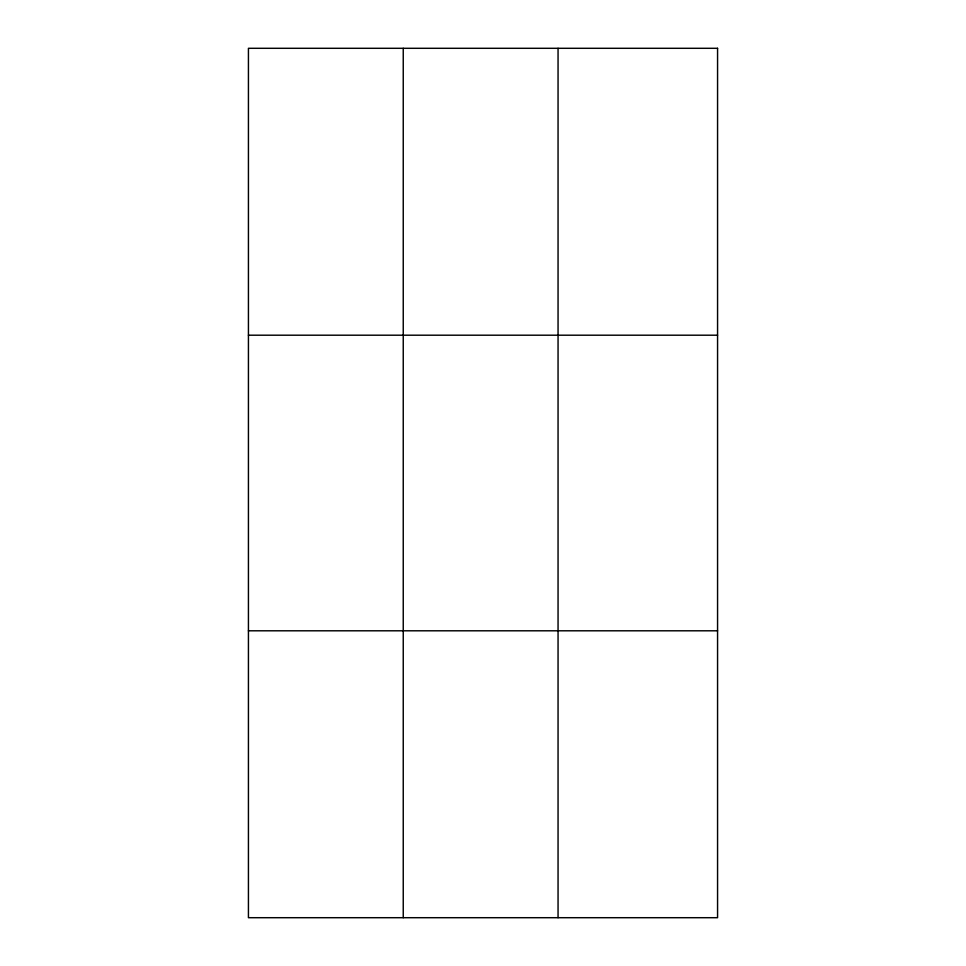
<?xml version="1.0" encoding="UTF-8"?>
<svg xmlns="http://www.w3.org/2000/svg" width="966" height="966" viewBox="0 0 966 966"><rect width="100%" height="100%" fill="white"/><g stroke="black" fill="none" stroke-linecap="round" stroke-linejoin="round"><path stroke-width="1.45" d="M403.245 48.3L403.245 917.7M558.058 48.3L558.058 917.7M248.431 335.202L717.569 335.202M248.431 630.798L717.569 630.798M717.569 48.3L717.569 917.7L248.431 917.7L248.431 48.3L717.569 48.3"/></g></svg>
